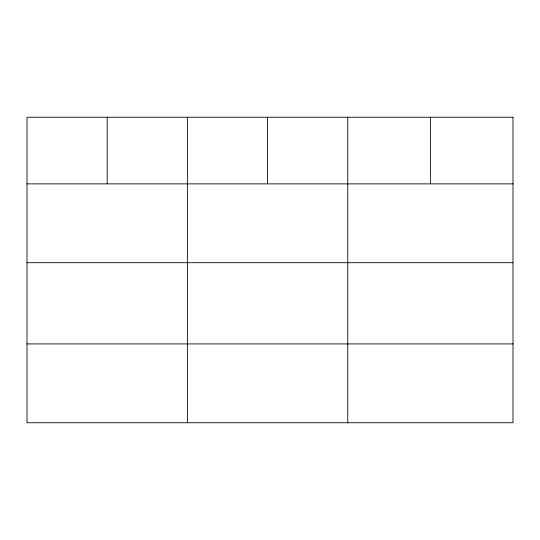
<?xml version="1.0" encoding="UTF-8"?>
<svg xmlns="http://www.w3.org/2000/svg" width="540" height="540" viewBox="0 0 540 540"><rect width="100%" height="100%" fill="white"/><g stroke="black" fill="none" stroke-linecap="round" stroke-linejoin="round"><path stroke-width="0.81" d="M27 183.87L513 183.87M27 262.697L513 262.697M27 343.919L513 343.919M430.38 117.248L430.38 183.87M347.76 117.248L347.76 422.752M267.57 117.248L267.57 183.87M187.38 117.248L187.38 422.752M107.19 117.248L107.19 183.87M513 117.248L27 117.248L27 422.752L513 422.752L513 117.248"/></g></svg>
